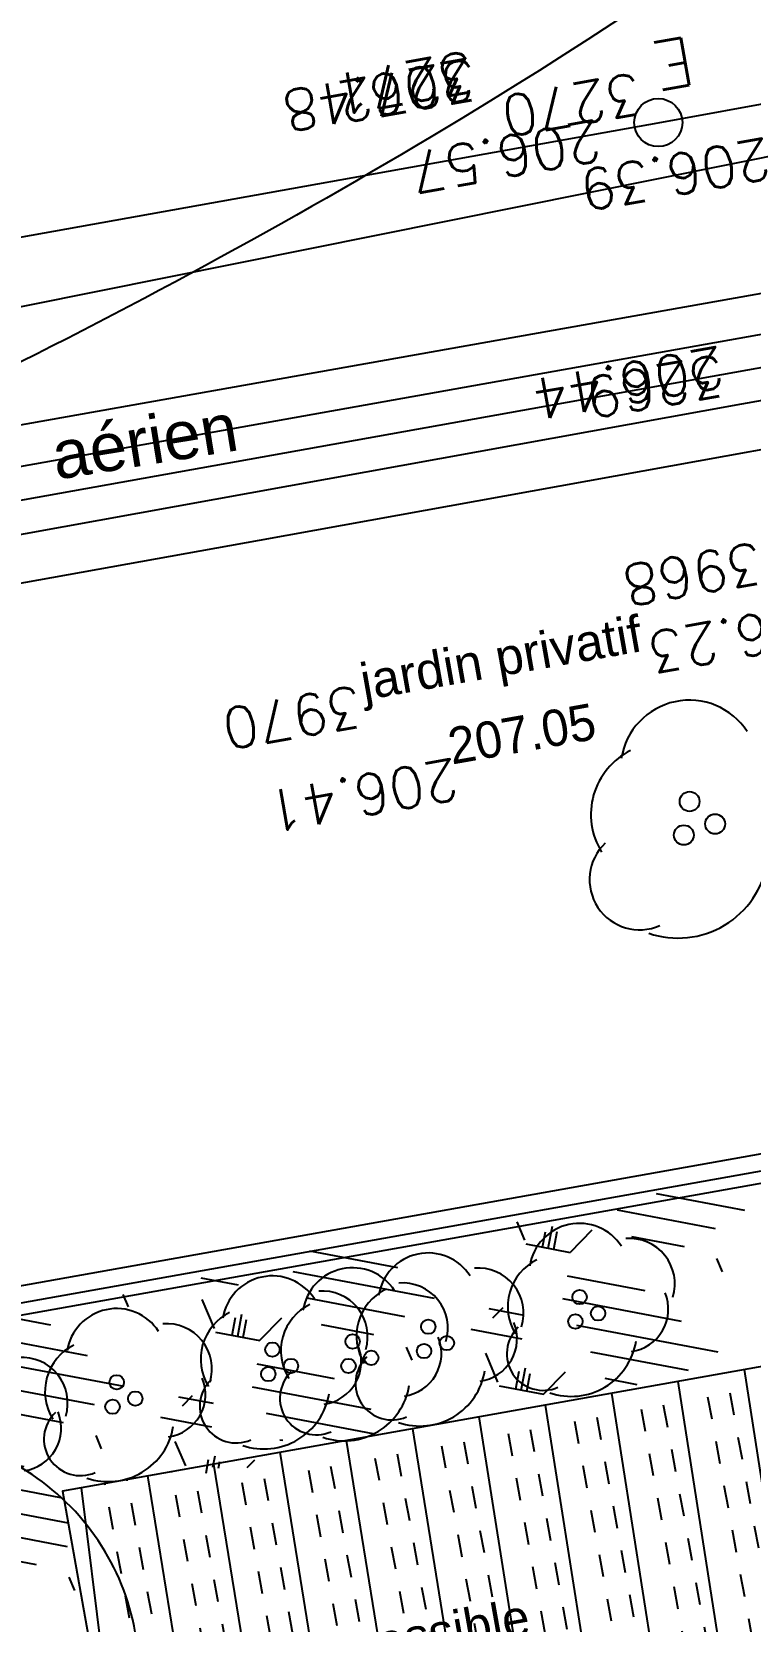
# Model space of a CAD drawing. Extents: x -2313930 to 3286427, y -3858277 to 2572692.
# Drawn here: x -3658 to -3060, y 4911 to 6232 of the extents above; entities that cross this region are included whole.
import ezdxf
from ezdxf.enums import TextEntityAlignment as Align
from ezdxf.lldxf.tags import DXFTag

# ---------------------------------------------------------------- set-up
doc = ezdxf.new("R2010")
doc.units = 0
for name, color, linetype, lineweight in [('_GAZELEC-RESERVATION 2', 132, 'Continuous', 18), ('Fond topo - P', 252, 'Continuous', 50), ('Fond topo - VOI', 252, 'Continuous', 25)]:
    doc.layers.add(name, color=color, linetype=linetype, lineweight=lineweight)
for name, color, linetype in [('AEP_SSL', 252, 'Continuous'), ('CAB_SSL', 252, 'Continuous'), ('EDF_SSL', 252, 'Texte-Electricite'), ('Fond topo - CLO_MUR', 252, 'Continuous'), ('Fond topo - EAU', 252, 'Continuous'), ('Fond topo - EAU_TXT', 252, 'Continuous'), ('Fond topo - PTT', 252, 'Continuous'), ('Fond topo - Z_500', 252, 'Continuous'), ('GAZ_SSL', 252, 'Texte-GAZ'), ('prlm-VRD', 2, 'Continuous'), ('SA - arbre', 252, 'Continuous'), ('SA - arbuste', 252, 'Continuous'), ('SA - bât A-B', 252, 'Continuous'), ('SA - béton balayé', 252, 'Continuous'), ('SA - couvre sol', 252, 'Continuous'), ('SA - platelage bois', 252, 'Continuous')]:
    doc.layers.add(name, color=color, linetype=linetype)
for name, color, linetype, plot in [('Fond topo - N', 252, 'Continuous', False), ('Fond topo - NCACHE', 252, 'Continuous', False), ('Fond topo - ZCACHE', 252, 'Continuous', False)]:
    doc.layers.add(name, color=color, linetype=linetype, plot=plot)
doc.styles.add('Arial', font='arial.ttf')
doc.styles.add('Lignes', font='arial.ttf', dxfattribs={"height": 0.35})
doc.styles.add('SIMPLEX', font='simplex_.ttf', dxfattribs={"height": 1.25})
doc.styles.add('Tronçons', font='arial.ttf', dxfattribs={"height": 0.25})
tags = doc.linetypes.add('Texte-BT', pattern='A,5,-0.25,["BT",Lignes,S=1,R=0,X=0,Y=-0.18],-1.25', length=6.5).pattern_tags.tags
tags[15:16] = [DXFTag(74, 4), DXFTag(75, 0), DXFTag(340, '0'), DXFTag(46, 0.0), DXFTag(50, 0.0), DXFTag(44, 0.0), DXFTag(45, 0.0)]
tags[4:5] = [DXFTag(74, 4), DXFTag(75, 0), DXFTag(340, '0'), DXFTag(46, 0.0), DXFTag(50, 0.0), DXFTag(44, 0.0), DXFTag(45, 0.0)]
tags = doc.linetypes.add('Texte-Electricite', pattern='A,5,-0.25,["ELEC",Lignes,S=1,R=0,X=0,Y=-0.18],-1.25', length=6.5).pattern_tags.tags
tags[15:16] = [DXFTag(74, 4), DXFTag(75, 0), DXFTag(340, '0'), DXFTag(46, 0.0), DXFTag(50, 0.0), DXFTag(44, 0.0), DXFTag(45, 0.0)]
tags[4:5] = [DXFTag(74, 4), DXFTag(75, 0), DXFTag(340, '0'), DXFTag(46, 0.0), DXFTag(50, 0.0), DXFTag(44, 0.0), DXFTag(45, 0.0)]
tags = doc.linetypes.add('Texte-GAZ', pattern='A,5,-0.25,["GAZ",Lignes,S=1,R=0,X=0,Y=-0.18],-1.25', length=6.5).pattern_tags.tags
tags[15:16] = [DXFTag(74, 4), DXFTag(75, 0), DXFTag(340, '0'), DXFTag(46, 0.0), DXFTag(50, 0.0), DXFTag(44, 0.0), DXFTag(45, 0.0)]
tags[4:5] = [DXFTag(74, 4), DXFTag(75, 0), DXFTag(340, '0'), DXFTag(46, 0.0), DXFTag(50, 0.0), DXFTag(44, 0.0), DXFTag(45, 0.0)]
tags = doc.linetypes.add('Texte-MT', pattern='A,5,-0.25,["MT",Lignes,S=1,R=0,X=0,Y=-0.18],-1.25', length=6.5).pattern_tags.tags
tags[15:16] = [DXFTag(74, 4), DXFTag(75, 0), DXFTag(340, '0'), DXFTag(46, 0.0), DXFTag(50, 0.0), DXFTag(44, 0.0), DXFTag(45, 0.0)]
tags[4:5] = [DXFTag(74, 4), DXFTag(75, 0), DXFTag(340, '0'), DXFTag(46, 0.0), DXFTag(50, 0.0), DXFTag(44, 0.0), DXFTag(45, 0.0)]

# ---------------------------------------------------------------- blocks, each defined once
blk = doc.blocks.new('EAU03')
at = {"ltscale": 2}
blk.add_circle((0, 0), 0.2, dxfattribs=at)
blk = doc.blocks.new('EAU99')
at = {"style": 'SIMPLEX'}
blk.add_text('E', height=0.4, dxfattribs=at).set_placement((0, 0), align=Align.MIDDLE_CENTER)
blk = doc.blocks.new('PTOPO')
at = {"layer": 'Fond topo - NCACHE', "style": 'SIMPLEX'}
blk.add_attdef('MAT', text='', height=0.34, dxfattribs=at).set_placement((0.09999999986030161, -0.09999999962747097), align=Align.TOP_LEFT)
at = {"layer": 'Fond topo - ZCACHE', "style": 'SIMPLEX'}
blk.add_attdef('ALT', (0.09999999986030161, 0.09999999962747097), '', height=0.34, dxfattribs=at)
blk = doc.blocks.new('PTT01')
at = {"ltscale": 2}
for p, q in [((0, 1.65831), (0, 2.5)), ((0, 0.15), (0, 0.853597))]:
    blk.add_line(p, q, dxfattribs=at)
at = {"ltscale": 2, "flags": 128}
blk.add_lwpolyline([(0.875, 2.95), (0.875, 2.75), (-0.875, 2.25), (-0.875, 2.05)], dxfattribs=at)
at = {"ltscale": 2}
blk.add_circle((0, 0), 0.15, dxfattribs=at)
at = {"style": 'SIMPLEX'}
blk.add_text('T', height=0.5, dxfattribs=at).set_placement((0.00122, 1.249833), align=Align.MIDDLE_CENTER)
blk = doc.blocks.new('A$C1F970F0F')
at = {"layer": 'SA - béton balayé'}
h = blk.add_hatch(dxfattribs=at)
h.set_pattern_fill('BETON_BALAYE', color=256, scale=49.99999999999999, angle=-10.72360141139323, style=0, pattern_type=2)
h.set_pattern_definition([(349.2763985886067, (-277130161.1279894, -473864756.7787022), (117.3825536141096, 28.65896207176165), [749.9999999999999, -99.99999999999999, 250, -49.99999999999999]), (349.2763985886067, (-277130091.1375459, -473864744.5890418), (-36.75306622226226, 74.64222748057564), [150, -16.5, 299.9999999999999, -37.49999999999999]), (349.2763985886067, (-277130128.6565508, -473864719.6726964), (261.6928111209335, -15.46358973923611), [399.9999999999999, -69.99999999999999, 200, -49.99999999999999])])
edge = h.paths.add_edge_path()
edge.add_line((-3029.358420432381, 2725.663300409979), (-3176.503412120477, 2699.68824411886))
edge.add_line((-3176.503412120477, 2699.68824411886), (-3197.938926788104, 2817.762816654752))
edge.add_line((-3197.938926788104, 2817.762816654752), (-2585.414526747907, 2927.205998263748))
edge.add_line((-2585.414526747906, 2927.205998263748), (-2578.826355698741, 2888.03185968563))
edge.add_line((-2578.826355698741, 2888.03185968563), (-1904.134724859205, 2936.930201529326))
edge.add_line((-1904.134724859205, 2936.930201529326), (-556.7846852388789, 3176.476094804919))
edge.add_arc((-574.2892230096678, 3274.932131851878), 100.0000003678063, 280.0812987824421, 378.0302388281741)
edge.add_arc((1605.009413828708, 4000.887508871435), 2197.033974330638, 193.9407361550014, 198.4415558139132, ccw=False)
edge.add_line((-527.3118890800722, 3471.582166447442), (-688.4548001430187, 4457.417421807394))
edge.add_arc((-1789.293175567613, 4303.567778650573), 1111.537152553589, 7.955943186170549, 45.96465422619263)
edge.add_arc((19.33927830369248, 6251.945001042874), 1547.302139566071, 192.879059078743, 227.9674271135737, ccw=False)
edge.add_line((-1489.03695480859, 5907.060889278498), (-1560.044395075191, 6307.792480241876))
edge.add_line((-1560.044395075191, 6307.792480241875), (-1284.318385454477, 6356.528171834126))
edge.add_line((-1284.318385454477, 6356.528171834125), (-1215.319194815332, 5966.159823136683))
edge.add_arc((19.3392790080029, 6251.94500138343), 1267.302140410601, 193.0326782619799, 228.1653141634967)
edge.add_arc((-1789.293174348239, 4303.567779083163), 1391.537151259583, 7.955943178051314, 46.18746477798038, ccw=False)
edge.add_line((-411.1498586048565, 4496.172671736105), (-275.2797675438888, 3639.964293068523))
edge.add_arc((3153.449018752114, 4499.098145884332), 3534.726590138055, 194.066934089328, 205.9179933813439)
edge.add_arc((1360.60453142281, 3627.843744498979), 1541.393806160593, 205.917993299705, 223.4935397732298)
edge.add_arc((5328.644473156121, 7392.522830198402), 7011.142392459067, 223.4935397712739, 227.6166324867172)
edge.add_line((602.5175779411827, 2213.735113210599), (898.3231051051232, 2004.633868360899))
edge.add_line((898.3231051051231, 2004.633868360899), (847.6940603821262, 1728.843869632567))
edge.add_arc((1998.283496401869, 4025.384621252822), 2568.648569604794, 204.8031901930446, 243.3886814322684, ccw=False)
edge.add_arc((-512.7503180231788, 2859.286821588871), 199.9999996293523, 26.27723080957601, 100.08129874951)
edge.add_line((-547.7593932520969, 3056.198894580915), (-1889.254979973833, 2817.69386697183))
edge.add_line((-1889.254979973833, 2817.69386697183), (-1913.538162964921, 2815.933940840666))
edge.add_line((-1913.538162964921, 2815.933940840666), (-2036.659527240996, 1231.702232686619))
edge.add_line((-2036.659527240996, 1231.702232686619), (-2036.482519291774, 133.7400379066587))
edge.add_arc((-1936.482520511362, 133.7561594007732), 100.0000000799253, 180.0092369357546, 270.0092369145096)
edge.add_line((-1936.466399054336, 33.7561606747783), (-1436.448871649034, 33.83677102289278))
edge.add_line((-1436.448871649034, 33.83677102289275), (-1436.428442326689, -86.1632271734652))
edge.add_line((-1436.42844232669, -86.1632271734652), (-1936.447053287466, -86.24383772407744))
edge.add_arc((-1936.482520706155, 133.7561592480878), 219.9999998311147, 180.0092368832574, 270.00923697005237, ccw=False)
edge.add_line((-2156.482517686297, 133.7206921626651), (-2156.660235340263, 1236.084975973609))
edge.add_line((-2156.660235340263, 1236.084975973609), (-2034.581792946551, 2807.161291871891))
edge.add_line((-2034.581792946552, 2807.16129187189), (-3029.358420432381, 2725.663300409979))
at = {"layer": 'SA - couvre sol'}
h = blk.add_hatch(dxfattribs=at)
h.set_pattern_fill('PELOUSE6', color=256, scale=20.0000003, angle=-10.72360141139323, style=0, pattern_type=2)
h.set_pattern_definition([(349.2763985886067, (-277130161.1279894, -473864756.7787022), (22.32856350872324, 117.9043497231417), [37.5000005625, -202.5000030375]), (79.27639858860677, (-277130147.3110734, -473864759.3953308), (-235.8086994462835, 44.65712701744649), [15.000000225, -105.000001575]), (79.27639858860677, (-277130138.0997961, -473864761.1397498), (-235.8086994462835, 44.65712701744649), [15.000000225, -105.000001575]), (79.27639858860677, (-277130142.7054347, -473864760.2675403), (-235.8086994462835, 44.65712701744649), [18.75000028125, -101.25000151875]), (112.9664661186067, (-277130151.916716, -473864758.5231205), (-191.1515722884832, 280.4658259369293), [12.00000018, -420.7461593111922]), (45.58633105860677, (-277130133.4941673, -473864762.0119574), (22.32856353476547, 117.9043498154048), [12.00000018, -420.7461593111923]), (45.58633105860677, (-277130124.2828801, -473864763.7563783), (22.32856353476547, 117.9043498154048), [26.00000039, -406.6661590999923]), (112.9664661186067, (-277130161.1279894, -473864756.7787022), (-191.1515722884832, 280.4658259369293), [26.00000039, -406.6661590999922]), (349.2763985886067, (-277130073.3609553, -473864750.4999832), (22.32856350872324, 117.9043497231417), [44.42455106636825, -195.5754525336318]), (349.2763985886067, (-277130085.1249766, -473864728.4255323), (22.32856350872324, 117.9043497231417), [82.81008944215131, -56.09585564143782, 43.07431864611476, -58.01973967029608]), (349.2763985886067, (-277130096.7337571, -473864706.3804808), (22.32856350872324, 117.9043497231417), [119.4799495921992, -46.28746189431191, 29.47870124218051, -44.75389087130835]), (349.2763985886067, (-277130108.4191755, -473864684.3209158), (22.32856350872324, 117.9043497231417), [100.4611429069171, -139.5388606930829]), (349.2763985886067, (-277130104.5097786, -473864665.2146754), (22.32856350872324, 117.9043497231417), [65.56973938354608, -174.4302642164539])])
h.paths.add_polyline_path([(-3402.623808803382, 4002.738312271429), (-3437.712507589949, 4199.636212808002), (-3240.81464163304, 4234.725105514619), (-3223.270195233028, 4136.276172657652), (-2523.393668735908, 4261.000187694139), (-2562.872126556909, 4482.529666060197), (-2956.667858459632, 4412.351880455288), (-2991.756751253422, 4609.249746452402), (-2794.85888531939, 4644.338639163351), (-2873.107116345795, 5083.420880229077), (-2676.209250280051, 5118.509773009871), (-2716.733466870143, 5345.90742274797), (-3626.306558289891, 5183.813676629252), (-3573.673219096088, 4888.466877775171), (-3886.433009378015, 4832.73039375921), (-3939.06634855449, 5128.077192704795), (-4875.622878340046, 4961.174765867798), (-4861.415331338533, 4881.450515412981), (-4762.966398399941, 4898.994961868626), (-4736.649728846019, 4751.321562402331), (-4835.098661767282, 4733.777116038193), (-4821.063104642834, 4655.017969675949), (-4544.422242371515, 4704.317750093585), (-4520.912684171495, 4572.396179924211), (-4896.002479472914, 4505.551953068259), (-5000.388478969709, 5091.303708193815), (-2644.601016008993, 5511.124216758372), (-2407.400474873673, 4180.096742493728)])
at = {"layer": 'SA - platelage bois'}
h = blk.add_hatch(dxfattribs=at)
h.set_pattern_fill('PASSERELLE', color=256, scale=150, angle=-79.57359988551433, style=0, pattern_type=2)
h.set_pattern_definition([(280.4264001144857, (-277130161.1279894, -473864756.7787022), (55.32121061969438, 10.17969329456503), []), (280.4264001144857, (-277130142.6875859, -473864753.3854711), (55.32121061969438, 10.17969329456503), [18.75, -18.75]), (280.4264001144857, (-277130124.2471823, -473864749.99224), (55.32121061969438, 10.17969329456503), [18.75, -18.75])])
h.paths.add_polyline_path([(-4875.622878340046, 4961.174765867798), (-4861.415331338533, 4881.450515412981), (-4762.966398399941, 4898.994961868626), (-4736.649728846019, 4751.321562402331), (-4835.098661767282, 4733.777116038193), (-4821.063104642834, 4655.017969675949), (-4544.422242371515, 4704.317750093585), (-4520.912684171495, 4572.396179924211), (-4068.335335630077, 4653.049355077584), (-4065.528224184668, 4637.297525763334), (-2881.979355956483, 4848.216111185977), (-2922.331582675059, 5074.648656927342), (-2676.209250280051, 5118.509773009871), (-2716.733466870143, 5345.90742274797), (-3626.306558289891, 5183.813676629252), (-3573.673219096088, 4888.466877775171), (-3886.433009378015, 4832.73039375921), (-3939.06634855449, 5128.077192704795)])
at = {"layer": 'AEP_SSL', "elevation": 9.999999999999998e-08, "flags": 128}
blk.add_lwpolyline([(-10084.93277844263, 5093.930148438846), (-9750.791620834418, 5135.5756579271), (-3128.109925920724, 6321.886190847606), (-538.2744943762264, 6794.667455972196), (-236.899884080834, 9072.411970745992), (154.0690051004237, 9291.318023383576), (2068.234834202161, 10286.47979625637), (4929.096988442494, 11795.62350952535), (5831.943443331371, 12343.47571871864), (5644.547691266249, 12887.93525940639), (4850.760829103805, 13701.34358382695)], dxfattribs=at)
at = {"layer": 'CAB_SSL', "elevation": 9.999999999999998e-08, "flags": 128}
blk.add_lwpolyline([(-10812.15457855182, 5600.426800125627), (-8720.280241838846, 5090.654580446419), (-5742.369525281366, 5634.629537405877), (-2733.176347276875, 6173.938624268192), (-522.7757441125186, 8575.296708000737)], dxfattribs=at)
at = {"layer": 'EDF_SSL', "linetype": 'Texte-BT', "elevation": 9.999999999999998e-08, "flags": 128}
blk.add_lwpolyline([(-10355.65903211059, 43.80952892260893), (-10201.4030772041, 1251.685514822027), (-8720.280241838846, 5090.654580446419), (-8647.88838211094, 5140.669551381001), (-5813.541010319846, 5655.541528388557), (-5754.775129047494, 5632.363405789478), (-5714.151306698284, 5669.525972244278), (-2796.400100172239, 6190.043639552574), (-2733.176347276875, 6173.938624268192), (-2724.610103663505, 6234.621653891018), (-576.9868819294611, 8573.42365167172), (-522.7757441125186, 8575.296708000737), (1439.543237064798, 9649.961943709872), (1486.297190266059, 9780.607536286585), (3247.574149104787, 10693.56387743918), (3311.706751861017, 10686.95005152967), (3338.557006230488, 10734.01793882097), (5093.795445683761, 11622.80777854973), (5197.512327865115, 11601.77622754824)], dxfattribs=at)
at = {"layer": 'EDF_SSL', "linetype": 'Texte-MT', "flags": 128}
blk.add_lwpolyline([(-8369.911624552822, 5276.099588330418), (-5994.287512905468, 5699.674866922907), (-3013.422435617031, 6298.709752970984), (-2917.709661664371, 6238.158421745848)], dxfattribs=at)
at = {"layer": 'Fond topo - CLO_MUR', "ltscale": 2, "flags": 128}
for points in [[(-8287.804432590101, 5102.5437522476), (-7605.580502524027, 5235.945156469854), (-7039.43552686364, 5336.352074012237), (-6395.723901147811, 5453.96015665399), (-5999.626927920504, 5521.547280024518), (-5163.393101620775, 5668.773234621937), (-3462.542645871017, 5974.273767689828), (-2916.536404471398, 6073.123024295499), (-2187.945600606779, 6199.153509733841), (-1340.114493704695, 6346.414657207387)], [(-1845.115370201808, 6303.349680269662), (-3061.641378804426, 6087.328892188127), (-4159.975300858594, 5888.705770611459), (-4922.787367467585, 5755.253774575041), (-5452.543621078548, 5661.757849989244), (-6482.162746370075, 5480.989585806478), (-7372.575279741799, 5320.31426016191), (-8294.997535587892, 5143.806105512086)]]:
    blk.add_lwpolyline(points, dxfattribs=at)
at = {"layer": 'Fond topo - VOI', "ltscale": 2, "flags": 128}
blk.add_lwpolyline([(-1810.126125579658, 7806.729356369272), (-1818.437630922503, 7797.67231953392), (-2147.295724640985, 7358.689701952695, -0.09347702106782851), (-3270.33154037118, 6339.713540967097, -0.0221588329524114), (-3673.738564147064, 6116.107836508872, -0.01218349001893588), (-4159.975300858594, 5888.705770611459)], format="xyb", dxfattribs=at)
at = {"layer": 'GAZ_SSL', "linetype": 'Texte-GAZ', "elevation": 9.999999999999998e-08, "flags": 128}
blk.add_lwpolyline([(-10544.31541955609, 4849.463266287231), (-2844.361894995576, 6215.21841119217), (-619.059840477988, 6565.404650589751), (-558.7307695276991, 6580.824982418972), (-429.4804532838041, 7139.21704900553), (-208.0795472043819, 8868.909145672174), (360.6838398219811, 9157.908141542406), (425.0188701159018, 9327.634198507636), (4535.248673246207, 11485.07622468802), (4713.322312771974, 11477.46920417039), (5559.734467376861, 11914.17321717021), (6091.203610633145, 12178.61605624058), (6292.964946063797, 12126.43026770143), (6627.254129528154, 11179.86214373141), (7472.768662736402, 9124.4680223983), (7947.08689338462, 9062.48922912452), (8070.821797205262, 8793.497098507169), (8796.806101210752, 9110.108422938276), (9553.586430744355, 9252.290517349746)], dxfattribs=at)
at = {"layer": 'SA - arbre', "ltscale": 1.920000076293945}
blk.add_arc((-3762.467718758773, 5031.34343604551), 199.7567998, 5.615758488842114, 100.95514862453, dxfattribs=at)
at = {"layer": 'SA - arbuste', "ltscale": 1.100000023841858}
for centre in [(-3104.905065473899, 5757.124004116244), (-3109.682651360107, 5729.228257331793), (-3083.682790784406, 5738.452063003895)]:
    blk.add_circle(centre, 8.249999999999998, dxfattribs=at)
at = {"layer": 'SA - arbuste', "ltscale": 0.800000011920929}
for centre in [(-3196.398493498737, 5345.150089866992), (-3322.179822200417, 5320.523363481248), (-3199.873101443707, 5324.862273934218), (-3180.964112006391, 5331.570496246275), (-3385.070486528381, 5308.210000284043), (-3306.745440708071, 5306.943769860531), (-3451.752399651056, 5301.459320794868), (-3369.636105036035, 5294.630406663326), (-3325.654430105182, 5300.235547635647), (-3455.227007596026, 5281.171504862094), (-3436.318018158709, 5287.879727174151), (-3388.545094456022, 5287.922184442776), (-3581.242184010898, 5274.305095405945), (-3584.716791938539, 5254.017279564677), (-3565.807802518551, 5260.725501785228)]:
    blk.add_circle(centre, 6, dxfattribs=at)
for centre, radius, start, end in [((-3105.058924536031, 5784.067852919835), 57.302696, 32.90494446987595, 171.1222226947237), ((-3127.604844708479, 5746.329216114866), 59.373248, 116.3248625983236, 211.8320556474566), ((-3146.419363003816, 5692.172950769818), 41.700824, 133.2696685099055, 293.7521368039007), ((-3114.476454601477, 5718.833092909587), 75.249856, 251.0377366534478, 350.7437826660631)]:
    blk.add_arc(centre, radius, start, end, dxfattribs=at)
at = {"layer": 'SA - arbuste', "ltscale": 0.6399999856948853}
for centre, radius, start, end in [((-3196.510391034074, 5364.745616138474), 41.674688, 32.90494450850222, 171.1222224813845), ((-3154.904361653007, 5356.173976576901), 37.72767999999999, 342.9842594908044, 94.63470461757107), ((-3322.291719718425, 5340.118889844236), 41.674688, 32.90494450850222, 171.122222747956), ((-3385.182384046389, 5327.805526647031), 41.674688, 32.90494467775616, 171.1222224813845), ((-3280.685690354688, 5331.547250191156), 37.72767999999999, 342.9842594908044, 94.63470461757107), ((-3212.907423878886, 5337.299334867364), 43.180544, 116.3248626312973, 211.8320556308634), ((-3451.864297186393, 5321.05484706635), 41.674688, 32.90494467775616, 171.1222224813845), ((-3343.576354665322, 5319.233887085458), 37.72767999999999, 342.9842594908044, 94.63470461757107), ((-3401.579416891201, 5300.359245375919), 43.180544, 116.3248626312973, 211.8320556308634), ((-3410.258267805327, 5312.483207504777), 37.72767999999999, 342.9842594908044, 94.63470461757107), ((-3338.688752540361, 5312.672608568791), 43.180544, 116.3248626312973, 211.8320556308634), ((-3158.237545942347, 5335.17094673363), 35.676672, 277.8831336789501, 22.28760178340445), ((-3581.354081528906, 5293.900621768933), 41.674688, 32.90494467775616, 171.1222224813845), ((-3468.261330008329, 5293.608565790906), 43.180544, 116.3248626312973, 211.8320556308634), ((-3539.748052147839, 5285.32898220736), 37.72767999999999, 342.9842594908044, 94.63470461757107), ((-3284.01887462115, 5310.544220343552), 35.676672, 277.8831336789501, 22.28760178340445), ((-3226.590709904611, 5297.912960052357), 30.327872, 133.2696689600436, 293.7521365777301), ((-3597.751114373717, 5266.454340497821), 43.180544, 116.3248626312973, 211.8320556308634), ((-3413.591452071789, 5291.480177657173), 35.676672, 277.883133562608, 22.28760147896251), ((-3346.909538971991, 5298.23085715068), 35.676672, 277.8831336789501, 22.28760178340445), ((-3203.359503813165, 5317.302154279171), 54.727168, 251.0377365523678, 350.7437825057393), ((-3659.736284680903, 5257.182816221449), 37.72767999999999, 342.9842594908044, 94.63470469373227), ((-3352.372038606291, 5273.286233666612), 30.327872, 133.2696683174558, 293.7521367830749), ((-3543.081236454508, 5264.325952272582), 35.676672, 277.8831336789501, 22.28760178340445), ((-3481.94461605693, 5254.222190980233), 30.327872, 133.2696683174558, 293.7521367830749), ((-3415.262702939803, 5260.972870565247), 30.327872, 133.2696683174558, 293.7521367830749), ((-3329.14083247464, 5292.675427980599), 54.727168, 251.0377365152544, 350.7437825057393), ((-3458.713409942608, 5273.611385202714), 54.727168, 251.0377364883117, 350.7437829327423), ((-3392.03149682548, 5280.362064787728), 54.727168, 251.0377365152544, 350.7437827194919), ((-3663.069468964696, 5236.179786282338), 35.676672, 277.8831336789501, 22.28760178340445), ((-3611.434400399443, 5227.067965682816), 30.327872, 133.2696686423436, 293.7521367830749), ((-3588.203194307996, 5246.45715990963), 54.727168, 251.0377365152544, 350.7437827194919)]:
    blk.add_arc(centre, radius, start, end, dxfattribs=at)
at = {"layer": 'SA - bât A-B', "linetype": 'Continuous', "ltscale": 2.539999961853027, "elevation": 9.999999999999998e-08, "flags": 128}
for points in [[(-4891.208220167493, 4341.854014492964), (-4550.158628513374, 2428.087821803657), (-3171.873868801296, 2673.710017606947), (-3404.319882600679, 3978.057930172946), (-2379.562068281582, 4160.679690604004), (-2625.183937557962, 5538.9626177042), (-5028.226891870663, 5110.720795591417), (-4919.630223348451, 4501.341285905692)], [(-4538.832048105923, 2444.327162202496), (-3188.11766236816, 2685.063134288174), (-3420.558952990663, 3989.384543523098), (-2395.801138837249, 4172.00630408032), (-2636.510566602577, 5522.723550404896), (-5011.987817731413, 5099.394161246686)], [(-4870.387587714489, 4361.816510965448), (-4530.741633449554, 2455.926691246847), (-3199.716966173931, 2693.153391904228), (-3432.158289101265, 3997.474982045343), (-2407.400474873673, 4180.096742493728), (-2644.601016008993, 5511.124216758372), (-5000.388478969709, 5091.303708193815), (-4893.195368027506, 4489.800123754009)]]:
    blk.add_lwpolyline(points, dxfattribs=at)
blk.add_lwpolyline([(-4821.063104642834, 4655.017969675949), (-4544.422242371515, 4704.317750093585), (-4518.105572726086, 4556.644350609961), (-2832.754889553043, 4856.988334378877), (-2873.107116231412, 5083.420880207415), (-2676.209250280051, 5118.509773009871), (-2716.733466870143, 5345.90742274797), (-3626.306558272562, 5183.813676720758), (-3573.673219096088, 4888.466877775171), (-3886.433009378015, 4832.73039375921), (-3939.06634855449, 5128.077192704795), (-4875.622878340046, 4961.174765867798), (-4861.415331338533, 4881.450515412981), (-4762.966398399941, 4898.994961868626), (-4736.649728846019, 4751.321562402331), (-4835.098661767282, 4733.777116038193)], close=True, dxfattribs=at)
at = {"layer": 'SA - platelage bois', "elevation": 9.999999999999998e-08, "flags": 128}
blk.add_lwpolyline([(-4875.622878340046, 4961.174765867798), (-4861.415331338533, 4881.450515412981), (-4762.966398399941, 4898.994961868626), (-4736.649728846019, 4751.321562402331), (-4835.098661767282, 4733.777116038193), (-4821.063104642834, 4655.017969675949), (-4544.422242371515, 4704.317750093585), (-4520.912684171495, 4572.396179924211), (-4068.335335630077, 4653.049355077584), (-4065.528224184668, 4637.297525763334), (-2881.979355956483, 4848.216111185977), (-2922.331582675059, 5074.648656927342), (-2676.209250280051, 5118.509773009871), (-2716.733466870143, 5345.90742274797), (-3626.306558289891, 5183.813676629252), (-3573.673219096088, 4888.466877775171), (-3886.433009378015, 4832.73039375921), (-3939.06634855449, 5128.077192704795)], close=True, dxfattribs=at)
at = {"layer": 'Fond topo - EAU', "ltscale": 2, "xscale": 100, "yscale": 100, "zscale": 100, "rotation": 78.40252969303506}
blk.add_blockref('EAU03', (-3130.927400021604, 6321.566303889952), dxfattribs=at)
at = {"layer": 'Fond topo - EAU_TXT', "ltscale": 2, "xscale": 99.99999999999999, "yscale": 99.99999999999999, "zscale": 99.99999999999999, "rotation": 190.0656205306816}
blk.add_blockref('EAU99', (-3118.083149353601, 6370.793718455777), dxfattribs=at)
at = {"layer": 'Fond topo - P', "ltscale": 2}
ref = blk.add_blockref('PTOPO', (-3270.33154037118, 6339.713540967097), dxfattribs=dict(at, xscale=99.99999999999994, yscale=99.99999999999994, zscale=99.99999999999994, rotation=190.0656205306617))
ref.add_attrib('MAT', '3271', dxfattribs={"layer": 'Fond topo - N', "color": 0, "ltscale": 2, "height": 33.99999999999999, "rotation": 190.0656204987762, "style": 'SIMPLEX'}).set_placement((-3281.925382237738, 6347.811863534444), align=Align.TOP_LEFT)
ref.add_attrib('ALT', '206.48', (-3287.577520350976, 6375.092022721031), dxfattribs={"layer": 'Fond topo - Z_500', "color": 0, "ltscale": 2, "height": 33.99999999999999, "rotation": 190.0656204987762, "style": 'SIMPLEX'})
ref = blk.add_blockref('PTOPO', (-3267.61093329819, 6333.31059441493), dxfattribs=dict(at, xscale=99.99999999999994, yscale=99.99999999999994, zscale=99.99999999999994, rotation=190.0656205306617))
ref.add_attrib('MAT', '3272', dxfattribs={"layer": 'Fond topo - N', "color": 0, "ltscale": 2, "height": 33.99999999999999, "rotation": 190.0656204987762, "style": 'SIMPLEX'}).set_placement((-3279.20477513009, 6341.408917165289), align=Align.TOP_LEFT)
ref.add_attrib('ALT', '206.57', (-3181.614096467232, 6323.974683245935), dxfattribs={"layer": 'Fond topo - Z_500', "color": 0, "ltscale": 2, "height": 33.99999999999999, "rotation": 190.0656204987762, "style": 'SIMPLEX'})
ref = blk.add_blockref('PTOPO', (-3130.927400021604, 6321.566303889952), dxfattribs=dict(at, xscale=99.99999999999994, yscale=99.99999999999994, zscale=99.99999999999994, rotation=190.0656205306617))
ref.add_attrib('MAT', '3270', dxfattribs={"layer": 'Fond topo - N', "color": 0, "ltscale": 2, "height": 33.99999999999999, "rotation": 190.0656204987762, "style": 'SIMPLEX'}).set_placement((-3142.521241853503, 6329.66462664031), align=Align.TOP_LEFT)
ref.add_attrib('ALT', '206.39', (-3040.552339257577, 6309.056186079515), dxfattribs={"layer": 'Fond topo - Z_500', "color": 0, "ltscale": 2, "height": 33.99999999999999, "rotation": 190.0656204987762, "style": 'SIMPLEX'})
ref = blk.add_blockref('PTOPO', (-3061.641378804426, 6087.328892188127), dxfattribs=dict(at, xscale=99.99999999999994, yscale=99.99999999999994, zscale=99.99999999999994, rotation=190.0656205306617))
ref.add_attrib('MAT', '3269', dxfattribs={"layer": 'Fond topo - N', "color": 0, "ltscale": 2, "height": 33.99999999999999, "rotation": 190.0656204987762, "style": 'SIMPLEX'}).set_placement((-3073.23522061345, 6095.427214934154), align=Align.TOP_LEFT)
ref.add_attrib('ALT', '206.44', (-3079.396932238024, 6135.698458121167), dxfattribs={"layer": 'Fond topo - Z_500', "color": 0, "ltscale": 2, "height": 33.99999999999999, "rotation": 190.0656204987762, "style": 'SIMPLEX'})
ref = blk.add_blockref('PTOPO', (-3030.331724096481, 5931.304182918129), dxfattribs=dict(at, xscale=99.99999999999994, yscale=99.99999999999994, zscale=99.99999999999994, rotation=190.0656205306617))
ref.add_attrib('MAT', '3968', dxfattribs={"layer": 'Fond topo - N', "color": 0, "ltscale": 2, "height": 33.99999999999999, "rotation": 190.0656204987762, "style": 'SIMPLEX'}).set_placement((-3041.92556592838, 5939.402505668489), align=Align.TOP_LEFT)
ref.add_attrib('ALT', '206.23', (-2983.570674108415, 5925.011727671741), dxfattribs={"layer": 'Fond topo - Z_500', "color": 0, "ltscale": 2, "height": 33.99999999999999, "rotation": 190.0656204987762, "style": 'SIMPLEX'})
ref = blk.add_blockref('PTOPO', (-3363.008723268712, 5812.228331622334), dxfattribs=dict(at, xscale=99.99999999999994, yscale=99.99999999999994, zscale=99.99999999999994, rotation=190.0656205306617))
ref.add_attrib('MAT', '3970', dxfattribs={"layer": 'Fond topo - N', "color": 0, "ltscale": 2, "height": 33.99999999999999, "rotation": 190.0656204987762, "style": 'SIMPLEX'}).set_placement((-3374.602565100612, 5820.326654372692), align=Align.TOP_LEFT)
ref.add_attrib('ALT', '206.41', (-3300.158601118638, 5793.017897827153), dxfattribs={"layer": 'Fond topo - Z_500', "color": 0, "ltscale": 2, "height": 33.99999999999999, "rotation": 190.0656204987762, "style": 'SIMPLEX'})
at = {"layer": 'Fond topo - PTT', "ltscale": 2, "xscale": 99.99999999999999, "yscale": 99.99999999999999, "zscale": 99.99999999999999, "rotation": 52.24871588678288}
blk.add_blockref('PTT01', (-2796.491914550012, 6276.725346327054), dxfattribs=at)
at = {"layer": 'CAB_SSL', "style": 'Tronçons'}
blk.add_text('aérien', height=39.99999999999999, rotation=9.20916163502041, dxfattribs=at).set_placement((-3631.525528753963, 6024.567601393223))
at = {"layer": 'SA - bât A-B', "style": 'Arial'}
for s, height, rotation, width, p in [('jardin privatif', 30.3030599, 10.02373026828249, 0.986012876033783, (-3375.614493603808, 5841.224400197656)), ('207.05', 30.3030599, 10.06521972151299, 0.9545000195503235, (-3302.582427570575, 5787.798555066139)), ('terrasse accessible', 30.3049096, 10.10452419321967, 0.9693140387535095, (-3581.675192944499, 5003.321114697404))]:
    blk.add_text(s, height=height, rotation=rotation, dxfattribs=dict(at, width=width)).set_placement(p)

msp = doc.modelspace()

# ---------------------------------------------------------------- linework, layer by layer
at = {"layer": '_GAZELEC-RESERVATION 2'}
msp.add_circle((486248.4803309143, -227485.9628347494), 2800178.148749841, dxfattribs=at)

# ---------------------------------------------------------------- block references
at = {"layer": 'prlm-VRD'}
msp.add_blockref('A$C1F970F0F', (-5.729869075061288, -165.0016201740946), dxfattribs=at)

doc.saveas('drawing.dxf')
